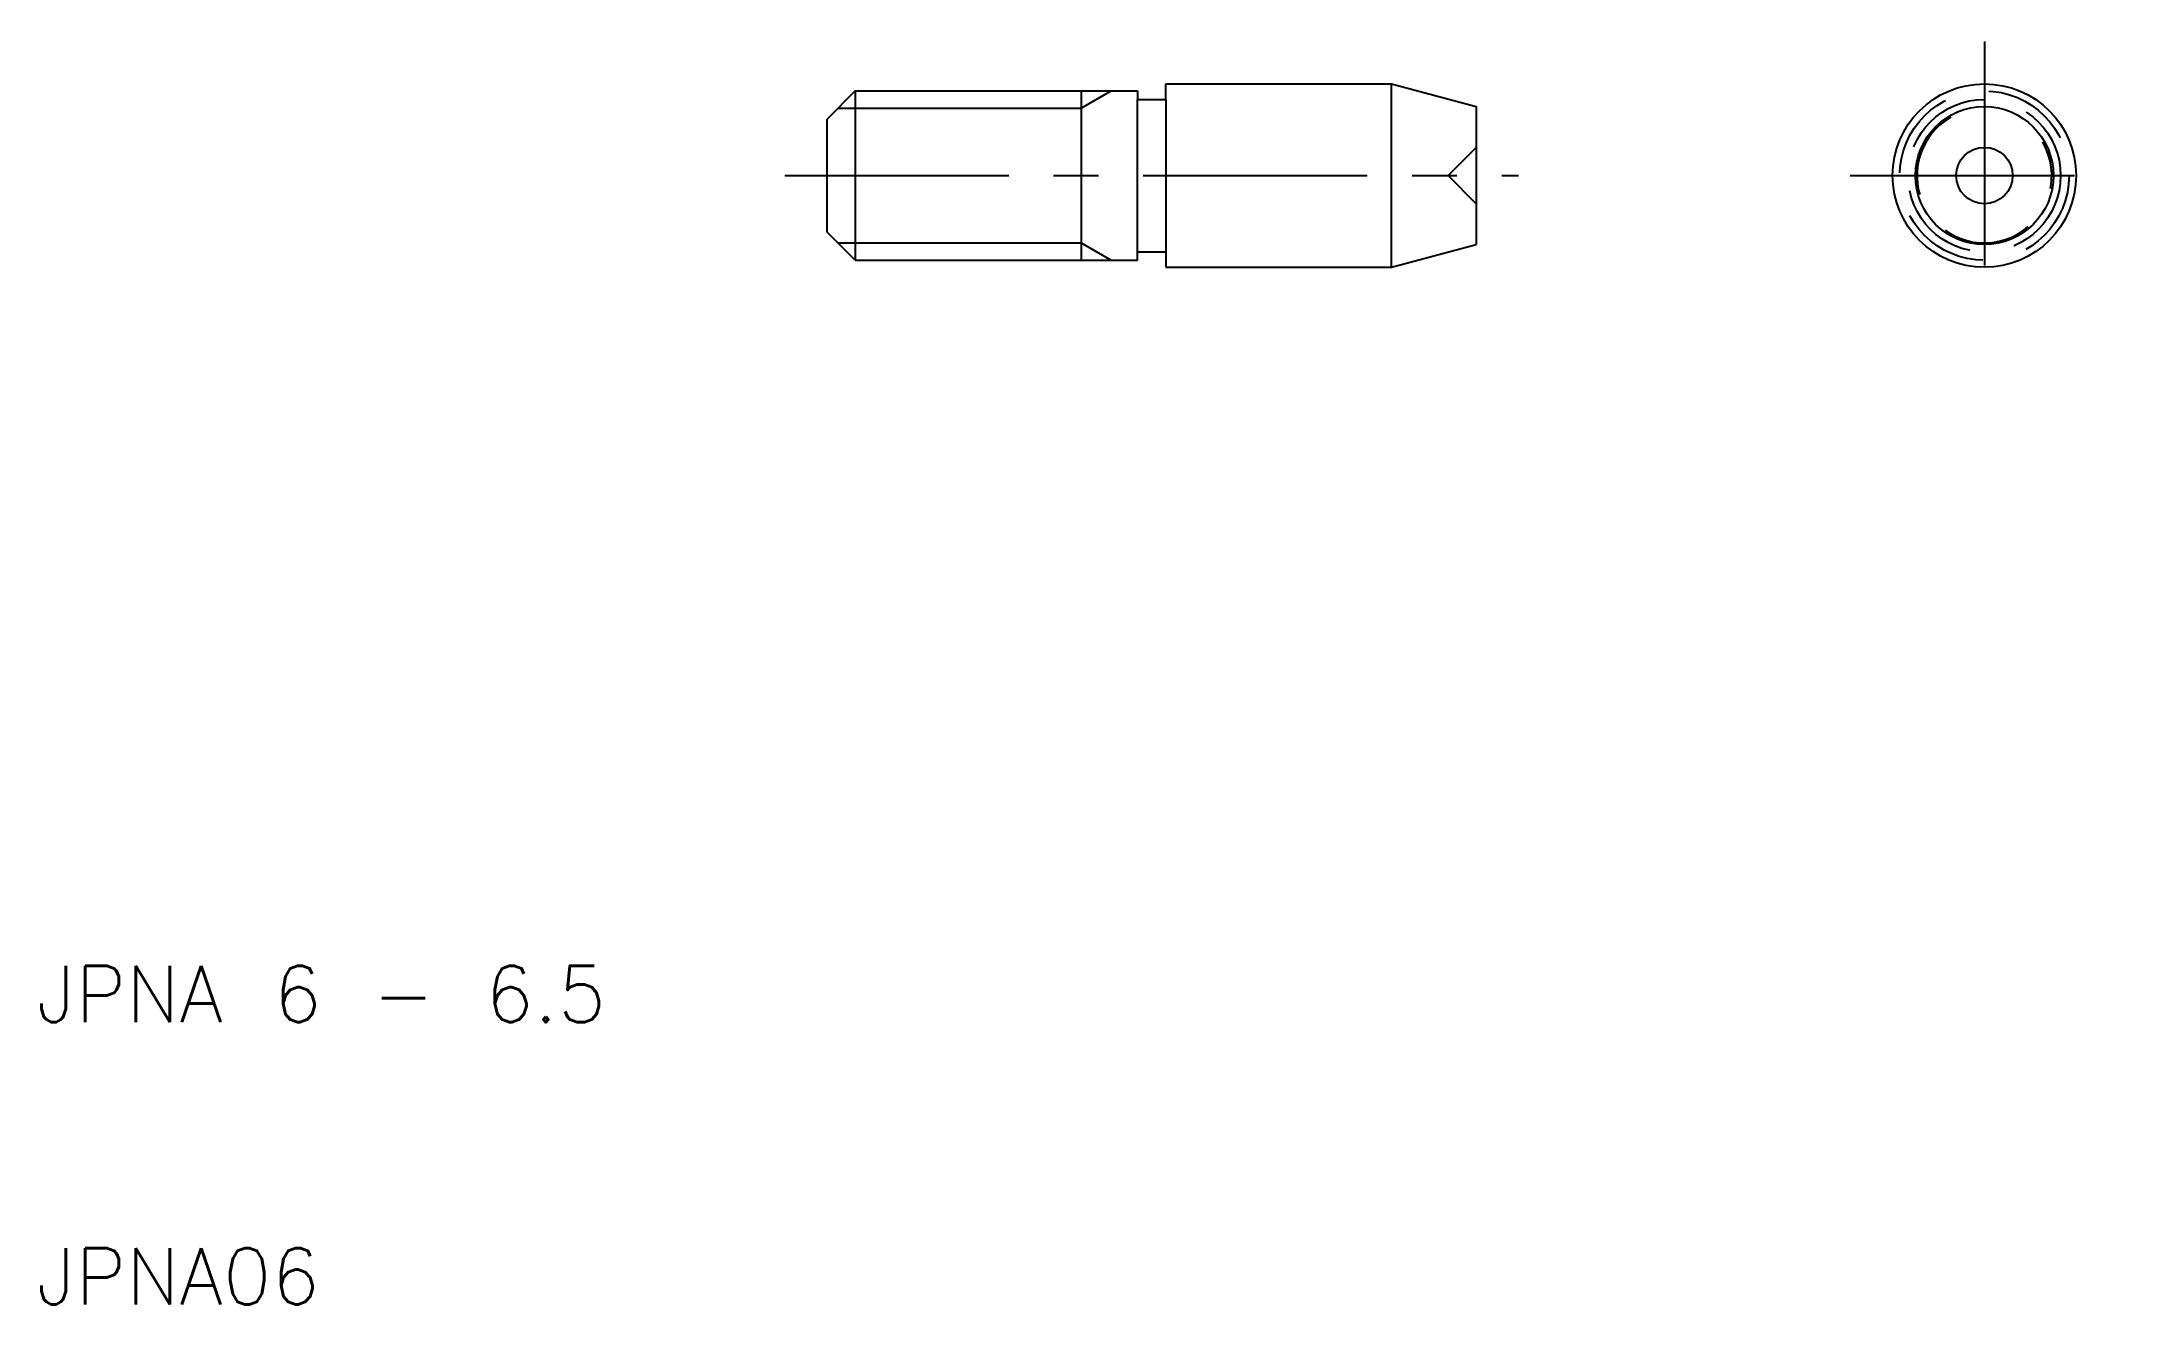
# Model space of a CAD drawing. Extents: x 10.2 to 83.8, y 10 to 54.8.
import ezdxf

# ---------------------------------------------------------------- set-up
doc = ezdxf.new("R2010")
doc.units = 0
doc.header["$LTSCALE"] = 0.25
doc.linetypes.add('CENTER', pattern=[50.8, 31.75, -6.35, 6.35, -6.35])
doc.linetypes.add('DASHED', pattern=[19.05, 12.7, -6.35])
doc.layers.get('0').update_dxf_attribs({"linetype": 'CONTINUOUS'})
doc.layers.add('CENTER', color=1, linetype='CENTER')
doc.styles.get("Standard").update_dxf_attribs({"font": 'txt.shx', "bigfont": 'extfont.shx'})

msp = doc.modelspace()

# ---------------------------------------------------------------- linework, layer by layer
for p, q in [((39, 53), (38, 52)), ((39, 53), (49, 53)), ((39, 53), (39, 47)), ((47, 53), (47, 47)), ((49, 53), (49, 52.7)), ((50, 53.25), (58, 53.25)), ((50, 52.7), (50, 53.25)), ((58, 46.75), (58, 53.25)), ((58, 53.25), (61, 52.446)), ((49, 47.3), (49, 52.7)), ((49, 52.7), (50, 52.7)), ((50, 52.7), (50, 47.3)), ((61, 52.446), (61, 47.554)), ((38, 48), (38, 52)), ((39, 47), (38, 48)), ((49, 47), (49, 47.3)), ((49, 47.3), (50, 47.3)), ((50, 47.3), (50, 46.75)), ((58, 46.75), (61, 47.554)), ((39, 47), (49, 47)), ((50, 46.75), (58, 46.75))]:
    msp.add_line(p, q)
at = {"color": 3}
for p, q in [((47, 52.386), (48.063, 53)), ((38.386, 52.386), (47, 52.386)), ((38.386, 47.613), (47, 47.613)), ((47, 47.613), (48.063, 47))]:
    msp.add_line(p, q, dxfattribs=at)
at = {"color": 3, "linetype": 'DASHED'}
for q in [(61, 51), (61, 49)]:
    msp.add_line((60, 50), q, dxfattribs=at)
for radius in [3.25, 2.446, 1]:
    msp.add_circle((79, 50), radius)
for radius in [3, 2.7]:
    msp.add_circle((79, 50), radius, dxfattribs=at)
msp.add_arc((79, 50), 2.386, 120, 30, dxfattribs=at)
at = {"layer": 'CENTER', "color": 1, "linetype": 'CENTER'}
for p, q in [((79, 54.75), (79, 45.25)), ((36.5, 50), (62.5, 50)), ((74.25, 50), (83.75, 50))]:
    msp.add_line(p, q, dxfattribs=at)

# ---------------------------------------------------------------- texts
for s, p in [('JPNA 6 - 6.5', (10, 20)), ('JPNA06', (10, 10))]:
    msp.add_text(s, height=2).set_placement(p)

doc.saveas('drawing.dxf')
